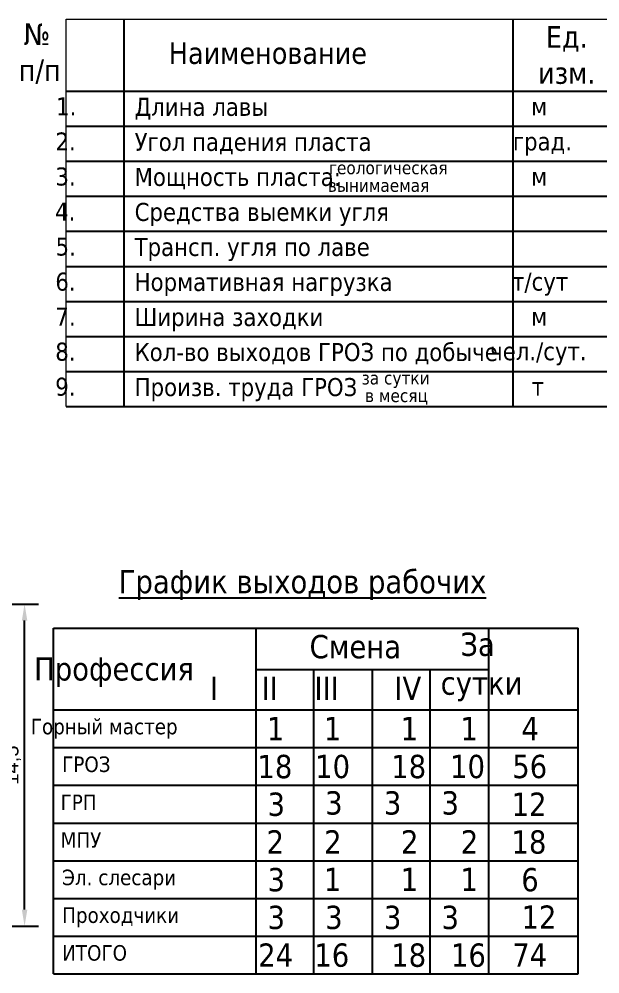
# Model space of a CAD drawing. Header units: inches. Extents: x 523 to 1492, y 69 to 539.
# Drawn here: x 653.9 to 706.3, y 401.9 to 487.9 of the extents above; entities that cross this region are included whole.
import ezdxf
from ezdxf import colors
from ezdxf.entities.mleader import LeaderData, LeaderLine
from ezdxf.math import Vec2, Vec3

# ---------------------------------------------------------------- set-up
doc = ezdxf.new("R2010")
doc.units = ezdxf.units.IN
doc.header["$MEASUREMENT"] = 0
doc.styles.get("Standard").update_dxf_attribs({"font": 'arial.ttf'})
doc.styles.add('стиль', font='tahoma.ttf')
doc.dimstyles.new('ISO-25', dxfattribs={"dimtxt": 2.5, "dimasz": 2.5, "dimexe": 1.25, "dimexo": 0, "dimtad": 1, "dimdec": 0, "dimtxsty": 'Standard', "dimcen": 2.5, "dimadec": 0, "dimazin": 0, "dimtfac": 1, "dimtdec": 0, "dimtmove": 0, "dimatfit": 3, "dimfxl": 0, "dimarcsym": 0})

# ---------------------------------------------------------------- blocks, each defined once
blk = doc.blocks.new('*D232')
at = {"color": 0, "linetype": 'ByBlock', "lineweight": -2}
for p, q in [((649.63, 435.195), (655.624, 435.195)), ((654.374, 407.654), (654.374, 433.695)), ((649.63, 406.154), (655.624, 406.154))]:
    blk.add_line(p, q, dxfattribs=at)
at = {"color": 0, "linetype": 'ByBlock'}
for points in [[(654.124, 433.695), (654.624, 433.695), (654.374, 435.195)], [(654.124, 407.654), (654.624, 407.654), (654.374, 406.154)]]:
    blk.add_solid(points, dxfattribs=at)
at = {"layer": 'Defpoints', "color": 0, "linetype": 'ByBlock'}
for p in [(649.63, 435.195), (654.374, 435.195), (649.63, 406.154)]:
    blk.add_point(p, dxfattribs=at)
at = {"color": 0, "linetype": 'ByBlock', "lineweight": 15, "insert": (653.293, 420.674), "char_height": 1.3, "attachment_point": 5, "rotation": 90}
blk.add_mtext('14,5', dxfattribs=at)

msp = doc.modelspace()

# ---------------------------------------------------------------- linework, layer by layer
at = {"color": 7}
for p, q in [((663.315, 487.925), (663.315, 453.004)), ((698.415, 487.925), (698.415, 453.004)), ((658.115, 481.425), (717.915, 481.425)), ((658.115, 478.267), (717.915, 478.267)), ((658.115, 475.109), (717.915, 475.109)), ((658.115, 471.951), (717.915, 471.951)), ((658.115, 468.794), (717.915, 468.794)), ((658.115, 465.636), (717.915, 465.636)), ((658.115, 462.478), (717.915, 462.478)), ((658.115, 459.32), (717.915, 459.32)), ((658.115, 456.162), (717.915, 456.162)), ((658.115, 453.004), (717.915, 453.004)), ((656.994, 433.027), (704.307, 433.027)), ((656.994, 401.851), (656.994, 433.027)), ((675.257, 401.851), (675.257, 433.027)), ((696.257, 401.851), (696.257, 433.027)), ((704.307, 404.656), (704.307, 433.027)), ((675.257, 429.29), (696.257, 429.29)), ((680.456, 401.851), (680.456, 429.29)), ((685.757, 401.851), (685.757, 429.29)), ((690.951, 401.851), (690.951, 429.29)), ((656.994, 425.656), (704.307, 425.656)), ((656.994, 422.256), (704.307, 422.256)), ((656.994, 418.855), (704.307, 418.855)), ((656.994, 415.454), (704.307, 415.454)), ((656.994, 412.053), (704.307, 412.053)), ((656.994, 408.653), (704.307, 408.653)), ((656.994, 405.252), (704.307, 405.252)), ((704.307, 401.851), (704.307, 404.616)), ((656.994, 401.851), (704.307, 401.851))]:
    msp.add_line(p, q, dxfattribs=at)
at = {"color": 7, "linetype": 'ByBlock', "lineweight": 15}
msp.add_lwpolyline([(658.115, 487.925), (717.915, 487.925), (717.915, 453.004), (658.115, 453.004)], close=True, dxfattribs=at)

# ---------------------------------------------------------------- texts
at = {"color": 7, "linetype": 'ByBlock', "lineweight": 15, "style": 'стиль'}
for s, height, p in [('1', 2.1, (676.235, 422.918)), ('1', 2.1, (681.371, 422.918)), ('1', 2.1, (688.303, 422.918)), ('1', 2.1, (693.696, 422.918)), ('4', 2.1, (699.203, 422.922)), ('18', 2.1, (675.382, 419.497)), ('10', 2.1, (680.587, 419.5)), ('18', 2.1, (687.45, 419.497)), ('10', 2.1, (692.762, 419.5)), ('56', 2.1, (698.367, 419.501)), ('3', 2.1, (681.489, 416.215)), ('3', 2.1, (686.79, 416.215)), ('3', 2.1, (691.984, 416.215)), ('ГРП  ', 1.4, (657.623, 416.621)), ('3', 2.1, (676.29, 416.098)), ('12', 2.1, (698.311, 416.098)), ('МПУ  ', 1.4, (657.623, 413.22)), ('2', 2.1, (676.202, 412.7)), ('2', 2.1, (681.4, 412.7)), ('2', 2.1, (688.332, 412.7)), ('2', 2.1, (693.725, 412.7)), ('18', 2.1, (698.3, 412.695)), ('3', 2.1, (676.29, 409.297)), ('6', 2.1, (699.182, 409.299)), ('1', 2.1, (681.371, 409.315)), ('1', 2.1, (688.303, 409.315)), ('1', 2.1, (693.696, 409.315)), ('3', 2.1, (676.29, 405.896)), ('3', 2.1, (681.489, 405.896)), ('3', 2.1, (686.79, 405.896)), ('3', 2.1, (691.984, 405.896)), ('12', 2.1, (699.203, 405.918)), ('24', 2.1, (675.448, 402.495)), ('16', 2.1, (680.512, 402.497)), ('18', 2.1, (687.45, 402.493)), ('16', 2.1, (692.838, 402.497)), ('74', 2.1, (698.373, 402.517))]:
    msp.add_text(s, height=height, dxfattribs=at).set_placement(p)
at = {"color": 7, "attachment_point": 1, "style": 'стиль'}
for s, insert, char_height, width in [('\\A1;{\\W9.4431;     }№ \\P{\\W9.3231;     }п/п', (619.763, 487.534), 1.95, 81.83268), ('\\A1;{\\W9.5497;    }Наименование', (639.454, 485.835), 1.95, 81.83268), ('{\\W8.9701;    }1.', (635.352, 480.864), 1.625, 51.56327), ('Длина лавы', (664.301, 480.828), 1.625, 51.56327), ('{\\W9.0257;    }м', (678.075, 480.864), 1.625, 51.56327), ('{\\W8.9472;    }2.', (635.352, 477.706), 1.625, 51.56327), ('Угол падения пласта', (664.301, 477.67), 1.625, 51.56327), ('{\\W8.3506;    }град.', (678.075, 477.706), 1.625, 51.56327), ('{\\W8.9449;    }3.', (635.352, 474.548), 1.625, 51.56327), ('Мощность пласта:', (664.301, 474.512), 1.625, 51.56327), ('{\\W8.1703;     }геологическая', (663.906, 475.109), 1.17, 51.56327), ('{\\W9.0257;    }м', (678.075, 474.548), 1.625, 51.56327), ('{\\W8.4639;     }вынимаемая', (663.162, 473.522), 1.17, 51.56327), ('{\\W8.9338;    }4.', (635.352, 471.39), 1.625, 51.56327), ('Средства выемки угля', (664.301, 471.354), 1.625, 51.56327), ('{\\W8.9502;    }5.', (635.352, 468.232), 1.625, 51.56327), ('Трансп. угля по лаве', (664.301, 468.196), 1.625, 51.56327), ('{\\W8.9425;    }6.', (635.352, 465.074), 1.625, 51.56327), ('Нормативная нагрузка', (664.301, 465.039), 1.625, 51.56327), ('{\\W8.3195;    }т/сут', (678.075, 465.074), 1.625, 51.56327), ('{\\W8.9453;    }7.', (635.352, 461.917), 1.625, 51.56327), ('Ширина заходки', (664.301, 461.881), 1.625, 51.56327), ('{\\W9.0257;    }м', (678.075, 461.917), 1.625, 51.56327), ('{\\W8.9404;    }8.', (635.352, 458.759), 1.625, 51.56327), ('Кол-во выходов ГРОЗ по добыче', (664.301, 458.723), 1.625, 51.56327), ('{\\W7.6687;    }чел./сут.', (677.682, 458.798), 1.625, 51.56327), ('{\\W8.939;    }9.', (635.352, 455.601), 1.625, 51.56327), ('Произв. труда ГРОЗ', (664.301, 455.565), 1.625, 51.56327), ('{\\W9.0692;     }за сутки', (664.889, 456.159), 1.17, 51.56327), ('{\\W9.0429;    }т', (678.075, 455.601), 1.625, 51.56327), ('{\\W9.1422;     }в месяц', (665.035, 454.571), 1.17, 51.56327), ('\\A1;{\\W7.5622;\\L    \\W1;График выходов рабочих}', (639.049, 438.267), 2.1, 88.1275), ('\\A1;{\\W8.8807;     }Смена', (645.113, 432.404), 2.1, 88.1275), ('\\A1;{\\W9.4499;     }За \\P{\\W8.9979;     }сутки', (656.484, 432.618), 2.1, 88.1275), ('\\A1;{\\W8.1856;     }Профессия', (623.006, 430.401), 2.1, 88.1275), ('\\A1;{\\W9.6732;     }I', (633.002, 428.655), 2.1, 88.1275), ('\\A1;{\\W9.5538;     }II', (638.138, 428.655), 2.1, 88.1275), ('\\A1;{\\W9.4345;     }III', (643.376, 428.655), 2.1, 88.1275), ('\\A1;{\\W9.4665;     }IV', (650.463, 428.655), 2.1, 88.1275), ('{\\W8.8138;    }Горный мастер', (636.431, 424.852), 1.4, 55.52967), ('ГРОЗ', (657.765, 421.451), 1.4, 55.52967), ('Эл. слесари', (657.765, 411.249), 1.4, 55.52967), ('Проходчики', (657.765, 407.848), 1.4, 55.52967), ('ИТОГО', (657.765, 404.447), 1.4, 55.52967)]:
    msp.add_mtext(s, dxfattribs=dict(at, insert=insert, char_height=char_height, width=width))
at = {"color": 7, "insert": (703.29, 484.675), "char_height": 1.95, "width": 9.75, "attachment_point": 5}
msp.add_mtext('{\\fTahoma|b0|i0|c204|p34;Ед.\\Pизм.}', dxfattribs=at)

# ---------------------------------------------------------------- dimensions: what is measured, and where the dimension line sits
at = {"color": 7, "linetype": 'ByBlock', "lineweight": 15}
dim = msp.add_linear_dim(base=(654.374, 435.195), p1=(649.63, 406.154), p2=(649.63, 435.195), angle=90, text='14,5', dimstyle='ISO-25', override={"dimtxt": 1.3, "dimasz": 1.5, "dimgap": 0.3, "dimlfac": 100, "dimrnd": 0.05, "dimtmove": 1, "dimfxl": 1.25}, dxfattribs=at)
dim.commit()
dim.dimension.update_dxf_attribs({"geometry": '*D232', "text_midpoint": (653.293, 420.674)})

# ---------------------------------------------------------------- leaders
ml = msp.add_multileader_mtext('Standard', dxfattribs=at)
ml.set_content('костер 1.1м/1.1м', color=7)
ml.set_leader_properties()
ml.build(insert=Vec2(0, 0))
ml.multileader.update_dxf_attribs({"dogleg_length": 1, "arrow_head_size": 0.8})
ctx = ml.context
ctx.base_point, ctx.char_height, ctx.arrow_head_size, ctx.landing_gap_size, ctx.plane_origin, ctx.plane_x_axis, ctx.plane_y_axis = Vec3(651.372, 409.85), 1.3, 0.8, 0.4, Vec3(647.989, 405.829), Vec3(0, 1), Vec3(-1, 0)
notes = []
notes.append((ctx, [(0, (1, 1, 0), (651.372, 409.65), (0, 1), 0.2, [(0, [(649.588, 408.235)], 0, [])])]))
ctx.mtext.insert, ctx.mtext.text_direction, ctx.mtext.rotation, ctx.mtext.flow_direction = Vec3(650.542, 410.25), Vec3(0, 1), 1.570796, 5
for ctx, leaders in notes:
    for number, flags, end, landing, length, lines in leaders:
        leader = LeaderData()
        leader.index, (leader.has_last_leader_line, leader.has_dogleg_vector, leader.attachment_direction) = number, flags
        leader.last_leader_point, leader.dogleg_vector, leader.dogleg_length = Vec3(end), Vec3(landing), length
        for number, points, colour, breaks in lines:
            line = LeaderLine()
            line.index, line.vertices, line.color, line.breaks = number, Vec3.list(points), colors.encode_raw_color(colour), breaks
            leader.lines.append(line)
        ctx.leaders.append(leader)

doc.saveas('drawing.dxf')
